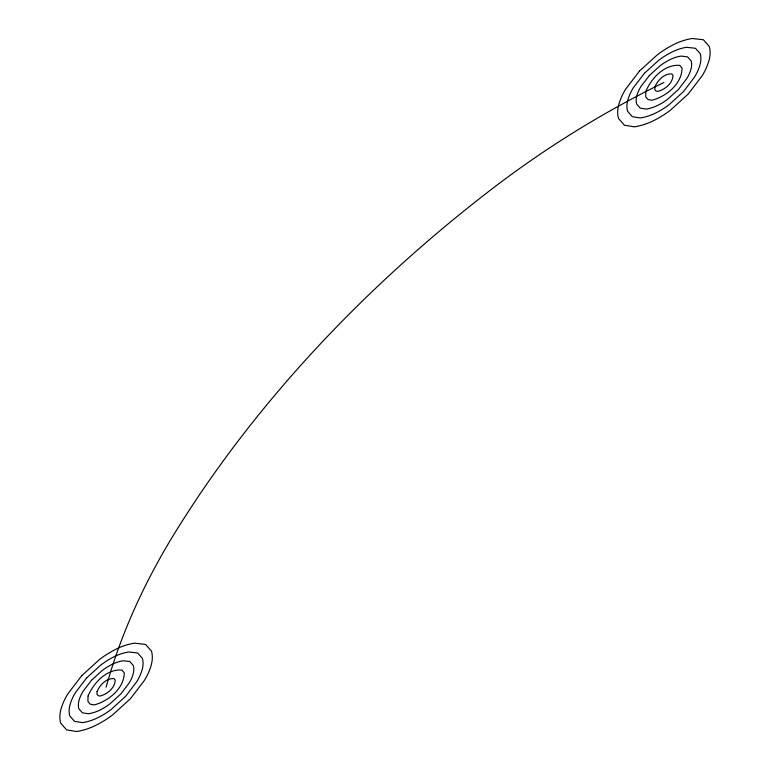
<?xml version="1.0" encoding="UTF-8"?>
<svg xmlns="http://www.w3.org/2000/svg" width="770" height="770" viewBox="0 0 770 770"><rect width="100%" height="100%" fill="white"/><g stroke="black" fill="none" stroke-linecap="round" stroke-linejoin="round"><path stroke-width="1.16" d="M106.096 687.167A704.117 480.211 -28.3 0 1 175.194 532.33A1063.736 725.465 -28.3 0 1 491.934 188.968A704.117 480.211 -28.3 0 1 663.904 82.486M88.04 696.013L87.934 701.557L90.321 704.261L94.315 704.897C108.609 701.037 124.124 688.553 124.259 672.768L121.872 670.064C106.597 668.832 93.603 682.903 88.04 696.013M97.068 691.585L97.02 694.357L98.214 695.714L100.206 696.032C107.357 694.097 115.115 687.86 115.182 679.968L113.989 678.611C106.347 677.995 99.85 685.031 97.068 691.585M645.847 91.341L645.741 96.876L648.128 99.59L652.123 100.225C666.416 96.366 681.931 83.882 682.066 68.097L679.679 65.383C664.394 64.16 651.41 78.222 645.847 91.341M654.875 86.914L654.818 89.686L656.011 91.043L658.013 91.351C665.155 89.426 672.913 83.189 672.98 75.296L671.787 73.939C664.154 73.323 657.657 80.359 654.875 86.914M81.707 675.704L67.876 693.809A70.416 48.019 -28.3 0 0 60.965 709.295A44.958 30.665 -28.3 0 0 60.695 723.146L66.653 729.922L76.644 731.5A47.74 32.561 -28.3 0 0 95.451 725.504A70.416 48.019 -28.3 0 0 112.651 714.858L130.486 698.631L144.327 680.516A70.416 48.019 -28.3 0 0 151.238 665.039A44.958 30.665 -28.3 0 0 151.507 651.179L145.54 644.403L134.461 643.171A44.958 30.665 -28.3 0 0 116.742 648.821A70.416 48.019 -28.3 0 0 99.542 659.476L81.707 675.704M86.587 677.995L75.518 692.48A56.326 38.413 -28.3 0 0 69.993 704.868A35.969 24.524 -28.3 0 0 69.772 715.946L74.546 721.365L82.534 722.635A38.192 26.045 -28.3 0 0 97.588 717.832A56.326 38.413 -28.3 0 0 111.342 709.314L125.606 696.33L136.685 681.845A56.326 38.413 -28.3 0 0 142.209 669.457A35.969 24.524 -28.3 0 0 142.421 658.379L137.657 652.96L128.792 651.969A35.969 24.524 -28.3 0 0 114.615 656.492A56.326 38.413 -28.3 0 0 100.86 665.01L86.587 677.995M91.466 680.285L83.16 691.152A42.244 28.817 -28.3 0 0 79.021 700.44A26.979 18.393 -28.3 0 0 78.858 708.747L82.428 712.818L88.425 713.761A28.644 19.539 -28.3 0 0 99.715 710.171A42.244 28.817 -28.3 0 0 110.033 703.78L120.736 694.04L129.033 683.173A42.244 28.817 -28.3 0 0 133.181 673.885A26.979 18.393 -28.3 0 0 133.345 665.578L129.764 661.507L123.113 660.766A26.979 18.393 -28.3 0 0 112.487 664.163A42.244 28.817 -28.3 0 0 102.169 670.545L91.466 680.285M639.514 71.023L625.673 89.137A70.416 48.019 -28.3 0 0 618.762 104.614A44.958 30.665 -28.3 0 0 618.493 118.465L624.46 125.241L634.442 126.829A47.74 32.561 -28.3 0 0 653.258 120.832A70.416 48.019 -28.3 0 0 670.458 110.177L688.293 93.95L702.125 75.845A70.416 48.019 -28.3 0 0 709.035 60.358A44.958 30.665 -28.3 0 0 709.305 46.508L703.347 39.732L692.269 38.5A44.958 30.665 -28.3 0 0 674.549 44.15A70.416 48.019 -28.3 0 0 657.349 54.795L639.514 71.023M644.394 73.314L633.315 87.799A56.326 38.413 -28.3 0 0 627.791 100.187A35.969 24.524 -28.3 0 0 627.579 111.275L632.343 116.694L640.332 117.954A38.192 26.045 -28.3 0 0 655.385 113.161A56.326 38.413 -28.3 0 0 669.14 104.643L683.413 91.659L694.482 77.173A56.326 38.413 -28.3 0 0 700.007 64.786A35.969 24.524 -28.3 0 0 700.228 53.707L695.454 48.279L686.59 47.297A35.969 24.524 -28.3 0 0 672.412 51.821A56.326 38.413 -28.3 0 0 658.658 60.339L644.394 73.314M649.264 75.614L640.967 86.471A42.244 28.817 -28.3 0 0 636.819 95.769A26.979 18.393 -28.3 0 0 636.655 104.075L640.236 108.147L646.222 109.09A28.644 19.539 -28.3 0 0 657.513 105.49A42.244 28.817 -28.3 0 0 667.831 99.099L678.534 89.368L686.84 78.502A42.244 28.817 -28.3 0 0 690.979 69.213A26.979 18.393 -28.3 0 0 691.142 60.897L687.572 56.836L680.921 56.095A26.979 18.393 -28.3 0 0 670.285 59.483A42.244 28.817 -28.3 0 0 659.967 65.873L649.264 75.614"/></g></svg>
